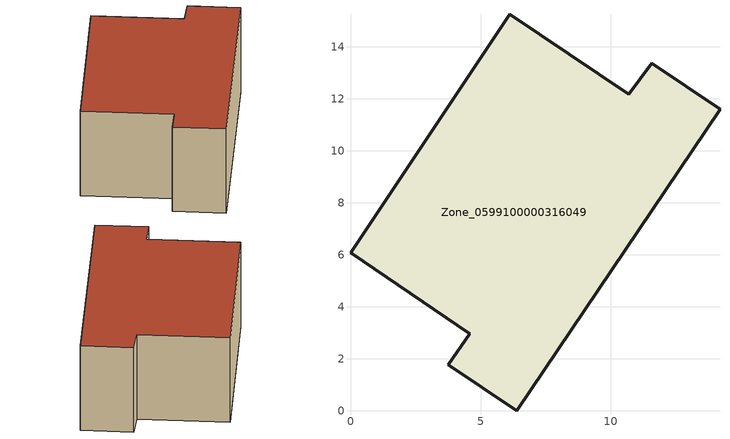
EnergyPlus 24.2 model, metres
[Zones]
Zone_0599100000316049
 floor ground (C_G): 14.2,11.6 6.38,0 3.75,1.77 4.59,2.96 0,6.08 6.12,15.25 10.69,12.16 11.58,13.37 z1.07
 wall outside (C_F): 6.38,0 14.2,11.6 11.58,13.37 10.69,12.16 6.12,15.25 0,6.08 4.59,2.96 3.75,1.77 6.38,0 z1.07:6.85
 roof outside (C_R): 10.69,12.16 6.12,15.25 0,6.08 4.59,2.96 3.75,1.77 6.38,0 14.2,11.6 11.58,13.37 z6.85
[BUILDING]
Pand.0599100000316049: North Axis=0; Terrain=City; Loads Convergence Tolerance Value=0.04; Temperature Convergence Tolerance Value=0.4; Solar Distribution=FullExterior; Maximum Number of Warmup Days=25; Minimum Number of Warmup Days=1
[Site:Location]
Rotterdam.The.Hague.AP_ZH_NLD Design_Conditions: Latitude=51.96; Longitude=4.45; Time Zone=1; Elevation=-4.5
[SITE:GROUNDTEMPERATURE:BUILDINGSURFACE]
18, 18, 18, 18, 18, 18, 18, 18, 18, 18, 18, 18
[MATERIAL] Thermal Absorptance=0.9; Solar Absorptance=0.7; Visible Absorptance=0.7
Name | Roughness | Thickness | Conductivity | Density | Specific Heat
G.TI.1975-1991 | MediumSmooth | 0.15 | 0.288461 | 540 | 1210
F.TI.1975-1991 | Rough | 0.3 | 0.230769 | 1920 | 840
R.TI.1975-1991 | MediumRough | 0.2 | 0.153846 | 1500 | 1000
[CONSTRUCTION]
C_G: G.TI.1975-1991
C_F: F.TI.1975-1991
C_R: R.TI.1975-1991
[ZONE]
Zone_0599100000316049: Type=1; Multiplier=1; Ceiling Height=Autocalculate; Volume=Autocalculate; Floor Area=autocalculate; Part of Total Floor Area=Yes
[ZONEINFILTRATION:DESIGNFLOWRATE]
Infil_Zone_0599100000316049: Zone or ZoneList or Space or SpaceList=Zone_0599100000316049; Schedule=AlwaysOn; Design Flow Rate Calculation Method=Flow/Area; Flow Rate per Floor Area=0.003; Constant Term Coefficient=1; Temperature Term Coefficient=0; Velocity Term Coefficient=0; Velocity Squared Term Coefficient=0
[HVACTEMPLATE:ZONE:IDEALLOADSAIRSYSTEM]
Zone_0599100000316049: Maximum Heating Supply Air Temperature=50; Minimum Cooling Supply Air Temperature=13; Maximum Heating Supply Air Humidity Ratio=0.0156; Minimum Cooling Supply Air Humidity Ratio=0.0077; Heating Limit=NoLimit; Cooling Limit=NoLimit; Dehumidification Control Type=ConstantSensibleHeatRatio; Cooling Sensible Heat Ratio=0.7; Dehumidification Setpoint=60; Humidification Control Type=None; Humidification Setpoint=30; Outdoor Air Method=None; Outdoor Air Flow Rate per Person=0.00944; Outdoor Air Flow Rate per Zone Floor Area=0; Outdoor Air Flow Rate per Zone=0; Demand Controlled Ventilation Type=None; Outdoor Air Economizer Type=NoEconomizer; Heat Recovery Type=None; Sensible Heat Recovery Effectiveness=0.7; Latent Heat Recovery Effectiveness=0.65
[ZONECONTROL:THERMOSTAT]
ThermostatControl_Zone_0599100000316049: Zone or ZoneList=Zone_0599100000316049; Control Type Schedule=DualSetpointControlType; Control 1=Thermostat_Zone_0599100000316049; Temperature Difference Between Cutout And Setpoint=0
[THERMOSTATSETPOINT:DUALSETPOINT]
Thermostat_Zone_0599100000316049: Heating Setpoint Temperature Schedule=HeatingSetpoint_Zone_0599100000316049; Cooling Setpoint Temperature Schedule=CoolingSetpoint_Zone_0599100000316049
[SCHEDULE:COMPACT]
HeatingSetpoint_Zone_0599100000316049: Through: 12/31, For: AllDays, Until: 24:00, 21
CoolingSetpoint_Zone_0599100000316049: Through: 12/31, For: AllDays, Until: 24:00, 24
DualSetpointControlType: Through: 12/31, For: AllDays, Until: 24:00, 4
AlwaysOn: Through: 12/31, For: AllDays, Until: 24:00, 1
